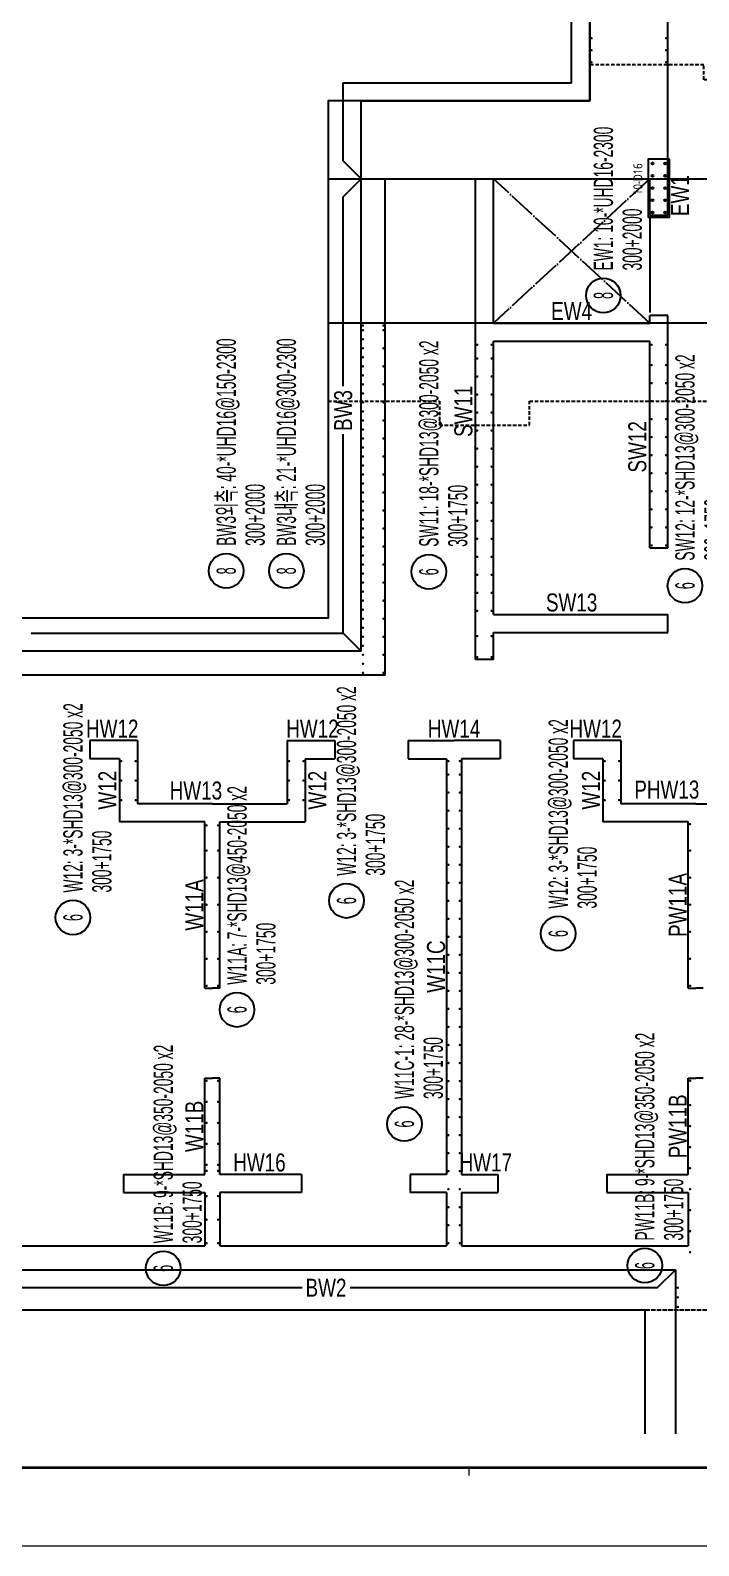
# Model space of a CAD drawing. Header units: millimetres. Extents: x 317501 to 814054, y -400799 to -14117.
# Drawn here: x 490431 to 501545, y -355974 to -330753 of the extents above; entities that cross this region are included whole.
import ezdxf
from ezdxf.enums import TextEntityAlignment as Align

# ---------------------------------------------------------------- set-up
doc = ezdxf.new("R2010")
doc.units = ezdxf.units.MM
doc.header["$LTSCALE"] = 38
for name, pattern in [('HID', [2.5, 2, -0.5]), ('XS-기초$0$DDOT', [14, 12, -1, 0, -1]), ('XS-기초$0$HID', [2.3, 1.5, -0.8])]:
    doc.linetypes.add(name, pattern=pattern)
for name, color, linetype in [('BARR', 1, 'Continuous'), ('DIM', 7, 'Continuous'), ('LEADER', 7, 'Continuous'), ('RP_TAG', 7, 'Continuous'), ('TEXT-배근', 3, 'Continuous'), ('XREBAR', 1, 'Continuous'), ('XS-기초$0$EL7', 7, 'Continuous'), ('XS-기초$0$OPEN', 9, 'XS-기초$0$DDOT'), ('XS-기초$0$기초꺽임', 4, 'XS-기초$0$HID'), ('XS-기초$0$기초연단', 3, 'Continuous'), ('XTAG', 7, 'Continuous')]:
    doc.layers.add(name, color=color, linetype=linetype)
doc.layers.add('벽부호', color=3, linetype='Continuous', lineweight=0)
doc.styles.add('RPWK1', font='Dotum.ttf', dxfattribs={"bigfont": 'whgtxt.shx'})
doc.styles.add('돋음', font='Dotum.ttf')
doc.styles.add('맑은고딕', font='malgun.ttf')

# ---------------------------------------------------------------- blocks, each defined once
blk = doc.blocks.new('dhs_sheet2e')
at = {"color": 7}
blk.add_line((38004.8, 1997.6), (38004.8, 1797.9), dxfattribs=at)
blk.add_lwpolyline([(84000, 0), (84000, 59329.4), (0, 59329.4), (0, 0)], close=True, dxfattribs=at)
at = {"color": 30, "const_width": 64.9}
blk.add_lwpolyline([(81003.6, 57331.7), (2996.4, 57331.7), (2996.4, 1997.6), (81003.6, 1997.6)], close=True, dxfattribs=at)
blk = doc.blocks.new('ASGARAE')
at = {"color": 255, "xscale": 0.75, "yscale": 0.75, "zscale": 0.75}
blk.add_blockref('dhs_sheet2e', (0, -44497), dxfattribs=at)
blk = doc.blocks.new('XDFHSDHSTHS')
at = {"layer": 'DIM', "color": 5}
for p, q in [((-6110, 750), (-6110, 9575)), ((-4810, -150), (-4810, 8675)), ((-9910, 750), (-6110, 750)), ((-9910, -8410), (-9910, 750)), ((-4810, -1155), (-4810, -150)), ((-9510, -550), (-8010, -550)), ((-9510, -8810), (-9510, -550)), ((-8010, -8550), (-8010, -550)), ((-7710, -2950), (-7710, -550)), ((-7710, -550), (-5110, -550)), ((-5110, -1155), (-5110, -550)), ((-5110, -1155), (-4810, -1155)), ((-7710, -2950), (-5110, -2950)), ((-5110, -2950), (-5110, -2825)), ((-4810, -2825), (-5110, -2825)), ((-4810, -6690), (-4810, -2825)), ((-4810, -3250), (-4810, -2825)), ((-7710, -7800), (-7710, -3250)), ((-7710, -3250), (-5110, -3250)), ((-5110, -6690), (-5110, -3250)), ((-5110, -6690), (-4810, -6690)), ((-7710, -7800), (-4810, -7800)), ((-4810, -8100), (-4810, -7800)), ((-7710, -8550), (-7710, -8100)), ((-7710, -8100), (-4810, -8100)), ((-9910, -8410), (-21595, -8410)), ((-7710, -8550), (-8010, -8550)), ((-9510, -8810), (-21995, -8810)), ((-13630, -9900), (-14420, -9900)), ((-14420, -9900), (-14420, -10200)), ((-13630, -9900), (-13630, -10950)), ((-11140, -9900), (-10350, -9900)), ((-11140, -9900), (-11140, -10950)), ((-10350, -9900), (-10350, -10200)), ((-9130, -9900), (-8365, -9900)), ((-9130, -9900), (-9130, -10200)), ((-7600, -9900), (-8365, -9900)), ((-7600, -9900), (-7600, -10200)), ((-5590, -9900), (-6380, -9900)), ((-6380, -9900), (-6380, -10200)), ((-5590, -9900), (-5590, -10950)), ((-13930, -10200), (-14420, -10200)), ((-13930, -10200), (-13930, -11250)), ((-10840, -10200), (-10350, -10200)), ((-10840, -10200), (-10840, -11250)), ((-9130, -10200), (-8490, -10200)), ((-8490, -10200), (-8490, -17120)), ((-8240, -10200), (-8240, -17120)), ((-7600, -10200), (-8240, -10200)), ((-5890, -10200), (-6380, -10200)), ((-5890, -10200), (-5890, -11250)), ((-12385, -10950), (-13630, -10950)), ((-12385, -10950), (-11140, -10950)), ((-4345, -10950), (-5590, -10950)), ((-4345, -10950), (-3100, -10950)), ((-12510, -11250), (-13930, -11250)), ((-12510, -14020), (-12510, -11250)), ((-12260, -14020), (-12260, -11250)), ((-12260, -11250), (-10840, -11250)), ((-4470, -11250), (-5890, -11250)), ((-4470, -14020), (-4470, -11250)), ((-12510, -14020), (-12385, -14020)), ((-12260, -14020), (-12385, -14020)), ((-4470, -14020), (-4345, -14020)), ((-4220, -14020), (-4345, -14020)), ((-12510, -17120), (-12510, -15520)), ((-12510, -15520), (-12385, -15520)), ((-12260, -15520), (-12385, -15520)), ((-12260, -17120), (-12260, -15520)), ((-4470, -17120), (-4470, -15520)), ((-4470, -15520), (-4345, -15520)), ((-4220, -15520), (-4345, -15520)), ((-13865, -17120), (-12510, -17120)), ((-13865, -17120), (-13865, -17420)), ((-10905, -17120), (-12260, -17120)), ((-10905, -17120), (-10905, -17420)), ((-8490, -17120), (-9095, -17120)), ((-9095, -17120), (-9095, -17420)), ((-8240, -17120), (-7635, -17120)), ((-7635, -17120), (-7635, -17420)), ((-5825, -17120), (-4470, -17120)), ((-5825, -17120), (-5825, -17420)), ((-13865, -17420), (-12510, -17420)), ((-12510, -17420), (-12510, -18305)), ((-10905, -17420), (-12260, -17420)), ((-12260, -17420), (-12260, -18305)), ((-8490, -17420), (-9095, -17420)), ((-8490, -17420), (-8490, -18305)), ((-8240, -17420), (-8240, -18305)), ((-8240, -17420), (-7635, -17420)), ((-5825, -17420), (-4470, -17420)), ((-4470, -17420), (-4470, -18305)), ((-16305, -18305), (-12510, -18305)), ((-12260, -18305), (-8490, -18305)), ((-8240, -18305), (-4470, -18305)), ((-16305, -18705), (-4685, -18705)), ((-4685, -18705), (-4685, -21438))]:
    blk.add_line(p, q, dxfattribs=at)
at = {"layer": 'XS-기초$0$EL7'}
blk.add_line((-5110, -1205), (-5110, -2775), dxfattribs=at)
at = {"layer": 'XS-기초$0$OPEN'}
for p, q in [((-5110, -550), (-7710, -2950)), ((-5110, -2950), (-7710, -550))]:
    blk.add_line(p, q, dxfattribs=at)
at = {"layer": 'XS-기초$0$기초꺽임', "color": 8}
blk.add_lwpolyline([(-6110, 750), (-10460, 750), (-10460, -550), (-10, -550), (-10, -5450), (-2310, -5450), (-2310, -2950), (-10460, -2950), (-10460, -4250), (-8610, -4250), (-8610, -4650), (-7110, -4650), (-7110, -4250), (-3610, -4250), (-3610, -7100), (1290, -7100), (1290, -1125), (2070, -1125), (2070, 1875), (570, 1875), (570, 1100), (-4210, 1100), (-4210, 1350), (-6110, 1350)], close=True, dxfattribs=at)
at = {"layer": 'XS-기초$0$기초연단'}
blk.add_line((-6110, 9575), (-6110, 750), dxfattribs=at)
at = {"layer": 'XS-기초$0$기초연단', "color": 8}
for p, q in [((-10460, 750), (-10460, -7860)), ((-6110, 750), (-10460, 750)), ((-10460, -7860), (-21045, -7860)), ((-29395, -19375), (-5185, -19375)), ((-5185, -21438), (-5185, -19375))]:
    blk.add_line(p, q, dxfattribs=at)
at = {"layer": 'XS-기초$0$기초연단', "color": 8, "linetype": 'HID'}
blk.add_line((-5185, -19375), (1210, -19375), dxfattribs=at)
at = {"layer": 'XS-기초$0$기초연단', "color": 8}
blk.add_lwpolyline([(-5760, 11892), (-5760, 9575), (-6110, 9575), (-6110, 750), (-10460, 750), (-10460, -550), (-10, -550), (-10, -5450), (-2310, -5450), (-2310, -2950), (-10460, -2950), (-10460, -7860), (-21045, -7860), (-21045, -4650), (-24695, -4650), (-24695, -4050), (-29395, -4050), (-29395, -19375), (-5185, -19375)], dxfattribs=at)
blk = doc.blocks.new('BAR')
at = {"layer": 'BARR'}
h = blk.add_hatch(color=256, dxfattribs=at)
edge = h.paths.add_edge_path()
edge.add_arc((0, 0), 15, 0, 360)
blk.add_circle((0, 0), 15, dxfattribs=at)
blk = doc.blocks.new('*U1180', base_point=(500648.8312, -351599.0008))
at = {"layer": 'RP_TAG', "color": 0, "linetype": 'Continuous', "ltscale": 100}
blk.add_circle((500648.8313, -351312.0008), 288, dxfattribs=at)
at = {"layer": 'RP_TAG', "color": 0, "linetype": 'Continuous', "ltscale": 100, "style": 'RPWK1', "oblique": 360, "width": 0.55}
for s, p in [('PW11B: 9-*SHD13@350-2050 x2', (500648.8315, -350896.0008)), ('300+1750', (501128.8315, -350896.001))]:
    blk.add_text(s, height=320, rotation=89.99998128, dxfattribs=at).set_placement(p, align=Align.MIDDLE_LEFT)
at = {"layer": 'RP_TAG', "color": 0, "linetype": 'Continuous', "ltscale": 100, "style": 'RPWK1', "width": 0.5}
blk.add_text('6', height=320, rotation=89.99998128, dxfattribs=at).set_placement((500648.8313, -351312.0008), align=Align.MIDDLE_CENTER)
blk = doc.blocks.new('*U1213', base_point=(492641.7859, -351644.4987))
at = {"layer": 'RP_TAG', "color": 0, "linetype": 'Continuous', "ltscale": 100}
blk.add_circle((492641.786, -351357.4987), 288, dxfattribs=at)
at = {"layer": 'RP_TAG', "color": 0, "linetype": 'Continuous', "ltscale": 100, "style": 'RPWK1', "oblique": 360, "width": 0.55}
for s, p in [('W11B: 9-*SHD13@350-2050 x2', (492641.7862, -350941.4987)), ('300+1750', (493121.7862, -350941.4989))]:
    blk.add_text(s, height=320, rotation=89.99998128, dxfattribs=at).set_placement(p, align=Align.MIDDLE_LEFT)
at = {"layer": 'RP_TAG', "color": 0, "linetype": 'Continuous', "ltscale": 100, "style": 'RPWK1', "width": 0.5}
blk.add_text('6', height=320, rotation=89.99998128, dxfattribs=at).set_placement((492641.786, -351357.4987), align=Align.MIDDLE_CENTER)
blk = doc.blocks.new('*U1214', base_point=(493867.4155, -347340.0863))
at = {"layer": 'RP_TAG', "color": 0, "linetype": 'Continuous', "ltscale": 100}
blk.add_circle((493867.4196, -347053.0863), 288, dxfattribs=at)
at = {"layer": 'RP_TAG', "color": 0, "linetype": 'Continuous', "ltscale": 100, "style": 'RPWK1', "oblique": 360, "width": 0.55}
for s, p in [('W11A: 7-*SHD13@450-2050 x2', (493867.4255, -346637.0863)), ('300+1750', (494347.4255, -346637.0932))]:
    blk.add_text(s, height=320, rotation=89.99917913, dxfattribs=at).set_placement(p, align=Align.MIDDLE_LEFT)
at = {"layer": 'RP_TAG', "color": 0, "linetype": 'Continuous', "ltscale": 100, "style": 'RPWK1', "width": 0.5}
blk.add_text('6', height=320, rotation=89.99917914, dxfattribs=at).set_placement((493867.4196, -347053.0863), align=Align.MIDDLE_CENTER)
blk = doc.blocks.new('*U1215', base_point=(496651.1964, -349242.6905))
at = {"layer": 'RP_TAG', "color": 0, "linetype": 'Continuous', "ltscale": 100}
blk.add_circle((496651.1965, -348955.6905), 288, dxfattribs=at)
at = {"layer": 'RP_TAG', "color": 0, "linetype": 'Continuous', "ltscale": 100, "style": 'RPWK1', "oblique": 360, "width": 0.55}
for s, p in [('W11C-1: 28-*SHD13@300-2050 x2', (496651.1967, -348539.6905)), ('300+1750', (497131.1967, -348539.6907))]:
    blk.add_text(s, height=320, rotation=89.99998128, dxfattribs=at).set_placement(p, align=Align.MIDDLE_LEFT)
at = {"layer": 'RP_TAG', "color": 0, "linetype": 'Continuous', "ltscale": 100, "style": 'RPWK1', "width": 0.5}
blk.add_text('6', height=320, rotation=89.99998128, dxfattribs=at).set_placement((496651.1965, -348955.6905), align=Align.MIDDLE_CENTER)
blk = doc.blocks.new('*U1216', base_point=(491139.5825, -345806.4098))
at = {"layer": 'RP_TAG', "color": 0, "linetype": 'Continuous', "ltscale": 100}
blk.add_circle((491139.5826, -345519.4098), 288, dxfattribs=at)
at = {"layer": 'RP_TAG', "color": 0, "linetype": 'Continuous', "ltscale": 100, "style": 'RPWK1', "oblique": 360, "width": 0.55}
for s, p in [('W12: 3-*SHD13@300-2050 x2', (491139.5828, -345103.4098)), ('300+1750', (491619.5828, -345103.41))]:
    blk.add_text(s, height=320, rotation=89.99998128, dxfattribs=at).set_placement(p, align=Align.MIDDLE_LEFT)
at = {"layer": 'RP_TAG', "color": 0, "linetype": 'Continuous', "ltscale": 100, "style": 'RPWK1', "width": 0.5}
blk.add_text('6', height=320, rotation=89.99998128, dxfattribs=at).set_placement((491139.5826, -345519.4098), align=Align.MIDDLE_CENTER)
blk = doc.blocks.new('*U1217', base_point=(495687.836, -345525.9663))
at = {"layer": 'RP_TAG', "color": 0, "linetype": 'Continuous', "ltscale": 100}
blk.add_circle((495687.8361, -345238.9663), 288, dxfattribs=at)
at = {"layer": 'RP_TAG', "color": 0, "linetype": 'Continuous', "ltscale": 100, "style": 'RPWK1', "oblique": 360, "width": 0.55}
for s, p in [('W12: 3-*SHD13@300-2050 x2', (495687.8363, -344822.9663)), ('300+1750', (496167.8363, -344822.9665))]:
    blk.add_text(s, height=320, rotation=89.99998128, dxfattribs=at).set_placement(p, align=Align.MIDDLE_LEFT)
at = {"layer": 'RP_TAG', "color": 0, "linetype": 'Continuous', "ltscale": 100, "style": 'RPWK1', "width": 0.5}
blk.add_text('6', height=320, rotation=89.99998128, dxfattribs=at).set_placement((495687.8361, -345238.9663), align=Align.MIDDLE_CENTER)
blk = doc.blocks.new('*U1218', base_point=(499209.261, -346073.1651))
at = {"layer": 'RP_TAG', "color": 0, "linetype": 'Continuous', "ltscale": 100}
blk.add_circle((499209.2611, -345786.1651), 288, dxfattribs=at)
at = {"layer": 'RP_TAG', "color": 0, "linetype": 'Continuous', "ltscale": 100, "style": 'RPWK1', "oblique": 360, "width": 0.55}
for s, p in [('W12: 3-*SHD13@300-2050 x2', (499209.2613, -345370.1651)), ('300+1750', (499689.2613, -345370.1653))]:
    blk.add_text(s, height=320, rotation=89.99998128, dxfattribs=at).set_placement(p, align=Align.MIDDLE_LEFT)
at = {"layer": 'RP_TAG', "color": 0, "linetype": 'Continuous', "ltscale": 100, "style": 'RPWK1', "width": 0.5}
blk.add_text('6', height=320, rotation=89.99998128, dxfattribs=at).set_placement((499209.2611, -345786.1651), align=Align.MIDDLE_CENTER)
blk = doc.blocks.new('*U1231', base_point=(497057.8485, -340052.2428))
at = {"layer": 'RP_TAG', "color": 0, "linetype": 'Continuous', "ltscale": 100}
blk.add_circle((497057.8511, -339765.2428), 288, dxfattribs=at)
at = {"layer": 'RP_TAG', "color": 0, "linetype": 'Continuous', "ltscale": 100, "style": 'RPWK1', "width": 0.55}
for s, p in [('SW11: 18-*SHD13@300-2050 x2', (497057.855, -339349.2428)), ('300+1750', (497537.855, -339349.2473))]:
    blk.add_text(s, height=320, rotation=89.99946562, dxfattribs=at).set_placement(p, align=Align.MIDDLE_LEFT)
at = {"layer": 'RP_TAG', "color": 0, "linetype": 'Continuous', "ltscale": 100, "style": 'RPWK1', "oblique": 360, "width": 0.5}
blk.add_text('6', height=320, rotation=89.99946561, dxfattribs=at).set_placement((497057.8511, -339765.2428), align=Align.MIDDLE_CENTER)
blk = doc.blocks.new('*U1233', base_point=(501317.4084, -340283.0907))
at = {"layer": 'RP_TAG', "color": 0, "linetype": 'Continuous', "ltscale": 100}
blk.add_circle((501317.4085, -339996.0907), 288, dxfattribs=at)
at = {"layer": 'RP_TAG', "color": 0, "linetype": 'Continuous', "ltscale": 100, "style": 'RPWK1', "oblique": 360, "width": 0.55}
for s, p in [('SW12: 12-*SHD13@300-2050 x2', (501317.4087, -339580.0907)), ('300+1750', (501797.4087, -339580.0909))]:
    blk.add_text(s, height=320, rotation=89.99998128, dxfattribs=at).set_placement(p, align=Align.MIDDLE_LEFT)
at = {"layer": 'RP_TAG', "color": 0, "linetype": 'Continuous', "ltscale": 100, "style": 'RPWK1', "width": 0.5}
blk.add_text('6', height=320, rotation=89.99998128, dxfattribs=at).set_placement((501317.4085, -339996.0907), align=Align.MIDDLE_CENTER)
blk = doc.blocks.new('*U1249', base_point=(499959.6921, -335453.1579))
at = {"layer": 'RP_TAG', "color": 0, "linetype": 'Continuous', "ltscale": 100}
blk.add_circle((499959.6922, -335166.1579), 288, dxfattribs=at)
at = {"layer": 'RP_TAG', "color": 0, "linetype": 'Continuous', "ltscale": 100, "style": 'RPWK1', "oblique": 360, "width": 0.55}
for s, p in [('EW1: 10-*UHD16-2300', (499959.6924, -334750.1579)), ('300+2000', (500439.6924, -334750.1581))]:
    blk.add_text(s, height=320, rotation=89.99998128, dxfattribs=at).set_placement(p, align=Align.MIDDLE_LEFT)
at = {"layer": 'RP_TAG', "color": 0, "linetype": 'Continuous', "ltscale": 100, "style": 'RPWK1', "width": 0.5}
blk.add_text('8', height=320, rotation=89.99998128, dxfattribs=at).set_placement((499959.6922, -335166.1579), align=Align.MIDDLE_CENTER)
blk = doc.blocks.new('*U1267', base_point=(493688.2386, -340036.5163))
at = {"layer": 'RP_TAG', "color": 0, "linetype": 'Continuous', "ltscale": 100}
blk.add_circle((493688.2387, -339749.5163), 288, dxfattribs=at)
at = {"layer": 'RP_TAG', "color": 0, "linetype": 'Continuous', "ltscale": 100, "style": 'RPWK1', "oblique": 360, "width": 0.55}
for s, p in [('BW3외측: 40-*UHD16@150-2300', (493688.2389, -339333.5163)), ('300+2000', (494168.2389, -339333.5165))]:
    blk.add_text(s, height=320, rotation=89.99998128, dxfattribs=at).set_placement(p, align=Align.MIDDLE_LEFT)
at = {"layer": 'RP_TAG', "color": 0, "linetype": 'Continuous', "ltscale": 100, "style": 'RPWK1', "width": 0.5}
blk.add_text('8', height=320, rotation=89.99998128, dxfattribs=at).set_placement((493688.2387, -339749.5163), align=Align.MIDDLE_CENTER)
blk = doc.blocks.new('*U1268', base_point=(494688.2386, -340036.5163))
at = {"layer": 'RP_TAG', "color": 0, "linetype": 'Continuous', "ltscale": 100}
blk.add_circle((494688.2387, -339749.5163), 288, dxfattribs=at)
at = {"layer": 'RP_TAG', "color": 0, "linetype": 'Continuous', "ltscale": 100, "style": 'RPWK1', "oblique": 360, "width": 0.55}
for s, p in [('BW3내측: 21-*UHD16@300-2300', (494688.2389, -339333.5163)), ('300+2000', (495168.2389, -339333.5165))]:
    blk.add_text(s, height=320, rotation=89.99998128, dxfattribs=at).set_placement(p, align=Align.MIDDLE_LEFT)
at = {"layer": 'RP_TAG', "color": 0, "linetype": 'Continuous', "ltscale": 100, "style": 'RPWK1', "width": 0.5}
blk.add_text('8', height=320, rotation=89.99998128, dxfattribs=at).set_placement((494688.2387, -339749.5163), align=Align.MIDDLE_CENTER)

msp = doc.modelspace()

# ---------------------------------------------------------------- linework, layer by layer
at = {"layer": 'LEADER'}
for p, q in [((499432.4, -331625.3), (499432.4, -328257.6)), ((495632.4, -332925.3), (495632.4, -331625.3)), ((495632.4, -331625.3), (499432.4, -331625.3)), ((495932.4, -333225.3), (495632.4, -332925.3)), ((495632.4, -340785.3), (495932.4, -341085.3))]:
    msp.add_line(p, q, dxfattribs=at)
msp.add_lwpolyline([(501062.4, -332895.3), (500702.4, -332895.3), (500702.4, -333860.3), (501062.4, -333860.3)], close=True, dxfattribs=at)
for points in [[(495632.4, -336677.9), (495632.4, -333525.3), (495932.4, -333225.3)], [(490446.6, -340785.3), (495632.4, -340785.3), (495632.4, -337474.9)], [(501157.4, -351380.3), (500857.4, -351680.3), (495751.8, -351680.3)], [(494953.9, -351680.3), (489837.4, -351680.3), (489837.4, -351800.3), (483177.2, -351800.3)]]:
    msp.add_lwpolyline(points, dxfattribs=at)
at = {"layer": 'XREBAR', "color": 171, "linetype": 'Continuous', "ltscale": 2.33129e-317, "const_width": 20}
for points in [[(499752.4, -330885.3, -1), (499772.4, -330885.3, -1), (499752.4, -330885.3)], [(500992.4, -330885.3, -1), (501012.4, -330885.3, -1), (500992.4, -330885.3)], [(499752.4, -331085.3, -1), (499772.4, -331085.3, -1), (499752.4, -331085.3)], [(500992.4, -331085.3, -1), (501012.4, -331085.3, -1), (500992.4, -331085.3)], [(499752.4, -331285.3, -1), (499772.4, -331285.3, -1), (499752.4, -331285.3)], [(500992.4, -331285.3, -1), (501012.4, -331285.3, -1), (500992.4, -331285.3)], [(495952.4, -335665.3, -1), (495972.4, -335665.3, -1), (495952.4, -335665.3)], [(496292.4, -335665.3, -1), (496312.4, -335665.3, -1), (496292.4, -335665.3)], [(495952.4, -335745.3, -1), (495972.4, -335745.3, -1), (495952.4, -335745.3)], [(495952.4, -335895.3, -1), (495972.4, -335895.3, -1), (495952.4, -335895.3)], [(496292.4, -335745.3, -1), (496312.4, -335745.3, -1), (496292.4, -335745.3)], [(495952.4, -336045.3, -1), (495972.4, -336045.3, -1), (495952.4, -336045.3)], [(495952.4, -336195.3, -1), (495972.4, -336195.3, -1), (495952.4, -336195.3)], [(496292.4, -336045.3, -1), (496312.4, -336045.3, -1), (496292.4, -336045.3)], [(495952.4, -336345.3, -1), (495972.4, -336345.3, -1), (495952.4, -336345.3)], [(496292.4, -336345.3, -1), (496312.4, -336345.3, -1), (496292.4, -336345.3)], [(495952.4, -336495.3, -1), (495972.4, -336495.3, -1), (495952.4, -336495.3)], [(495952.4, -336645.3, -1), (495972.4, -336645.3, -1), (495952.4, -336645.3)], [(496292.4, -336645.3, -1), (496312.4, -336645.3, -1), (496292.4, -336645.3)], [(495952.4, -336795.3, -1), (495972.4, -336795.3, -1), (495952.4, -336795.3)], [(495952.4, -336945.3, -1), (495972.4, -336945.3, -1), (495952.4, -336945.3)], [(496292.4, -336945.3, -1), (496312.4, -336945.3, -1), (496292.4, -336945.3)], [(495952.4, -337095.3, -1), (495972.4, -337095.3, -1), (495952.4, -337095.3)], [(495952.4, -337245.3, -1), (495972.4, -337245.3, -1), (495952.4, -337245.3)], [(495952.4, -337395.3, -1), (495972.4, -337395.3, -1), (495952.4, -337395.3)], [(496292.4, -337245.3, -1), (496312.4, -337245.3, -1), (496292.4, -337245.3)], [(495952.4, -337545.3, -1), (495972.4, -337545.3, -1), (495952.4, -337545.3)], [(495952.4, -337695.3, -1), (495972.4, -337695.3, -1), (495952.4, -337695.3)], [(496292.4, -337545.3, -1), (496312.4, -337545.3, -1), (496292.4, -337545.3)], [(495952.4, -337845.3, -1), (495972.4, -337845.3, -1), (495952.4, -337845.3)], [(496292.4, -337845.3, -1), (496312.4, -337845.3, -1), (496292.4, -337845.3)], [(495952.4, -337995.3, -1), (495972.4, -337995.3, -1), (495952.4, -337995.3)], [(495952.4, -338145.3, -1), (495972.4, -338145.3, -1), (495952.4, -338145.3)], [(496292.4, -338145.3, -1), (496312.4, -338145.3, -1), (496292.4, -338145.3)], [(495952.4, -338295.3, -1), (495972.4, -338295.3, -1), (495952.4, -338295.3)], [(495952.4, -338445.3, -1), (495972.4, -338445.3, -1), (495952.4, -338445.3)], [(496292.4, -338445.3, -1), (496312.4, -338445.3, -1), (496292.4, -338445.3)], [(495952.4, -338595.3, -1), (495972.4, -338595.3, -1), (495952.4, -338595.3)], [(495952.4, -338745.3, -1), (495972.4, -338745.3, -1), (495952.4, -338745.3)], [(495952.4, -338895.3, -1), (495972.4, -338895.3, -1), (495952.4, -338895.3)], [(496292.4, -338745.3, -1), (496312.4, -338745.3, -1), (496292.4, -338745.3)], [(495952.4, -339045.3, -1), (495972.4, -339045.3, -1), (495952.4, -339045.3)], [(495952.4, -339195.3, -1), (495972.4, -339195.3, -1), (495952.4, -339195.3)], [(496292.4, -339045.3, -1), (496312.4, -339045.3, -1), (496292.4, -339045.3)], [(495952.4, -339345.3, -1), (495972.4, -339345.3, -1), (495952.4, -339345.3)], [(496292.4, -339345.3, -1), (496312.4, -339345.3, -1), (496292.4, -339345.3)], [(495952.4, -339495.3, -1), (495972.4, -339495.3, -1), (495952.4, -339495.3)], [(495952.4, -339645.3, -1), (495972.4, -339645.3, -1), (495952.4, -339645.3)], [(496292.4, -339645.3, -1), (496312.4, -339645.3, -1), (496292.4, -339645.3)], [(495952.4, -339795.3, -1), (495972.4, -339795.3, -1), (495952.4, -339795.3)], [(495952.4, -339945.3, -1), (495972.4, -339945.3, -1), (495952.4, -339945.3)], [(496292.4, -339945.3, -1), (496312.4, -339945.3, -1), (496292.4, -339945.3)], [(495952.4, -340095.3, -1), (495972.4, -340095.3, -1), (495952.4, -340095.3)], [(495952.4, -340245.3, -1), (495972.4, -340245.3, -1), (495952.4, -340245.3)], [(496292.4, -340245.3, -1), (496312.4, -340245.3, -1), (496292.4, -340245.3)], [(495952.4, -340395.3, -1), (495972.4, -340395.3, -1), (495952.4, -340395.3)], [(495952.4, -340545.3, -1), (495972.4, -340545.3, -1), (495952.4, -340545.3)], [(495952.4, -340695.3, -1), (495972.4, -340695.3, -1), (495952.4, -340695.3)], [(496292.4, -340545.3, -1), (496312.4, -340545.3, -1), (496292.4, -340545.3)], [(495952.4, -340845.3, -1), (495972.4, -340845.3, -1), (495952.4, -340845.3)], [(495952.4, -340995.3, -1), (495972.4, -340995.3, -1), (495952.4, -340995.3)], [(496292.4, -340845.3, -1), (496312.4, -340845.3, -1), (496292.4, -340845.3)], [(495952.4, -341145.3, -1), (495972.4, -341145.3, -1), (495952.4, -341145.3)], [(496292.4, -341145.3, -1), (496312.4, -341145.3, -1), (496292.4, -341145.3)], [(495952.4, -341295.3, -1), (495972.4, -341295.3, -1), (495952.4, -341295.3)], [(495952.4, -341445.3, -1), (495972.4, -341445.3, -1), (495952.4, -341445.3)], [(496292.4, -341445.3, -1), (496312.4, -341445.3, -1), (496292.4, -341445.3)]]:
    msp.add_lwpolyline(points, format="xyb", dxfattribs=at)
at = {"layer": 'XREBAR', "color": 11, "linetype": 'Continuous', "ltscale": 2.33129e-317, "const_width": 20}
for points in [[(497852.4, -335985.3, -1), (497872.4, -335985.3, -1), (497852.4, -335985.3)], [(498092.5, -335985.3, -1), (498112.5, -335985.3, -1), (498092.5, -335985.3)], [(500752.4, -335985.3, -1), (500772.4, -335985.3, -1), (500752.4, -335985.3)], [(500992.4, -335985.3, -1), (501012.4, -335985.3, -1), (500992.4, -335985.3)], [(497852.4, -336215.3, -1), (497872.4, -336215.3, -1), (497852.4, -336215.3)], [(498092.5, -336215.3, -1), (498112.5, -336215.3, -1), (498092.5, -336215.3)], [(500752.4, -336325.3, -1), (500772.4, -336325.3, -1), (500752.4, -336325.3)], [(500992.4, -336325.3, -1), (501012.4, -336325.3, -1), (500992.4, -336325.3)], [(497852.4, -336515.3, -1), (497872.4, -336515.3, -1), (497852.4, -336515.3)], [(498092.5, -336515.3, -1), (498112.5, -336515.3, -1), (498092.5, -336515.3)], [(500752.4, -336625.3, -1), (500772.4, -336625.3, -1), (500752.4, -336625.3)], [(500992.4, -336625.3, -1), (501012.4, -336625.3, -1), (500992.4, -336625.3)], [(497852.4, -336815.3, -1), (497872.4, -336815.3, -1), (497852.4, -336815.3)], [(498092.4, -336815.3, -1), (498112.4, -336815.3, -1), (498092.4, -336815.3)], [(500752.4, -336925.3, -1), (500772.4, -336925.3, -1), (500752.4, -336925.3)], [(500992.4, -336925.3, -1), (501012.4, -336925.3, -1), (500992.4, -336925.3)], [(497852.4, -337115.3, -1), (497872.4, -337115.3, -1), (497852.4, -337115.3)], [(498092.4, -337115.3, -1), (498112.4, -337115.3, -1), (498092.4, -337115.3)], [(497852.4, -337415.3, -1), (497872.4, -337415.3, -1), (497852.4, -337415.3)], [(498092.4, -337415.3, -1), (498112.4, -337415.3, -1), (498092.4, -337415.3)], [(500752.4, -337225.3, -1), (500772.4, -337225.3, -1), (500752.4, -337225.3)], [(500992.4, -337225.3, -1), (501012.4, -337225.3, -1), (500992.4, -337225.3)], [(497852.4, -337715.3, -1), (497872.4, -337715.3, -1), (497852.4, -337715.3)], [(498092.4, -337715.3, -1), (498112.4, -337715.3, -1), (498092.4, -337715.3)], [(500752.4, -337525.3, -1), (500772.4, -337525.3, -1), (500752.4, -337525.3)], [(500992.4, -337525.3, -1), (501012.4, -337525.3, -1), (500992.4, -337525.3)], [(500752.4, -337825.3, -1), (500772.4, -337825.3, -1), (500752.4, -337825.3)], [(500992.4, -337825.3, -1), (501012.4, -337825.3, -1), (500992.4, -337825.3)], [(497852.4, -338015.3, -1), (497872.4, -338015.3, -1), (497852.4, -338015.3)], [(498092.4, -338015.3, -1), (498112.4, -338015.3, -1), (498092.4, -338015.3)], [(500752.4, -338125.3, -1), (500772.4, -338125.3, -1), (500752.4, -338125.3)], [(500992.4, -338125.3, -1), (501012.4, -338125.3, -1), (500992.4, -338125.3)], [(497852.4, -338315.3, -1), (497872.4, -338315.3, -1), (497852.4, -338315.3)], [(498092.4, -338315.3, -1), (498112.4, -338315.3, -1), (498092.4, -338315.3)], [(500752.4, -338425.3, -1), (500772.4, -338425.3, -1), (500752.4, -338425.3)], [(500992.4, -338425.3, -1), (501012.4, -338425.3, -1), (500992.4, -338425.3)], [(497852.4, -338615.3, -1), (497872.4, -338615.3, -1), (497852.4, -338615.3)], [(498092.4, -338615.3, -1), (498112.4, -338615.3, -1), (498092.4, -338615.3)], [(500752.4, -338725.3, -1), (500772.4, -338725.3, -1), (500752.4, -338725.3)], [(500992.4, -338725.3, -1), (501012.4, -338725.3, -1), (500992.4, -338725.3)], [(497852.4, -338915.3, -1), (497872.4, -338915.3, -1), (497852.4, -338915.3)], [(498092.4, -338915.3, -1), (498112.4, -338915.3, -1), (498092.4, -338915.3)], [(497852.4, -339215.3, -1), (497872.4, -339215.3, -1), (497852.4, -339215.3)], [(498092.4, -339215.3, -1), (498112.4, -339215.3, -1), (498092.4, -339215.3)], [(500752.4, -339025.3, -1), (500772.4, -339025.3, -1), (500752.4, -339025.3)], [(500992.4, -339025.3, -1), (501012.4, -339025.3, -1), (500992.4, -339025.3)], [(500752.4, -339325.3, -1), (500772.4, -339325.3, -1), (500752.4, -339325.3)], [(500992.4, -339325.3, -1), (501012.4, -339325.3, -1), (500992.4, -339325.3)], [(497852.4, -339515.3, -1), (497872.4, -339515.3, -1), (497852.4, -339515.3)], [(498092.4, -339515.3, -1), (498112.4, -339515.3, -1), (498092.4, -339515.3)], [(497852.4, -339815.3, -1), (497872.4, -339815.3, -1), (497852.4, -339815.3)], [(498092.4, -339815.3, -1), (498112.4, -339815.3, -1), (498092.4, -339815.3)], [(497852.4, -340115.3, -1), (497872.4, -340115.3, -1), (497852.4, -340115.3)], [(498092.4, -340115.3, -1), (498112.4, -340115.3, -1), (498092.4, -340115.3)], [(497852.4, -340415.3, -1), (497872.4, -340415.3, -1), (497852.4, -340415.3)], [(498092.4, -340415.3, -1), (498112.4, -340415.3, -1), (498092.4, -340415.3)], [(497852.4, -340835.3, -1), (497872.4, -340835.3, -1), (497852.4, -340835.3)], [(498092.4, -340835.3, -1), (498112.4, -340835.3, -1), (498092.4, -340835.3)], [(497852.4, -341185.3, -1), (497872.4, -341185.3, -1), (497852.4, -341185.3)], [(498092.4, -341185.3, -1), (498112.4, -341185.3, -1), (498092.4, -341185.3)], [(491932.4, -342915.3, -1), (491952.4, -342915.3, -1), (491932.4, -342915.3)], [(492172.4, -342915.3, -1), (492192.4, -342915.3, -1), (492172.4, -342915.3)], [(494722.4, -342915.3, -1), (494742.4, -342915.3, -1), (494722.4, -342915.3)], [(494962.4, -342915.3, -1), (494982.4, -342915.3, -1), (494962.4, -342915.3)], [(497372.4, -342915.3, -1), (497392.4, -342915.3, -1), (497372.4, -342915.3)], [(497562.4, -342915.3, -1), (497582.4, -342915.3, -1), (497562.4, -342915.3)], [(499972.4, -342915.3, -1), (499992.4, -342915.3, -1), (499972.4, -342915.3)], [(500212.4, -342915.3, -1), (500232.4, -342915.3, -1), (500212.4, -342915.3)], [(491932.4, -343240.3, -1), (491952.4, -343240.3, -1), (491932.4, -343240.3)], [(492172.4, -343240.3, -1), (492192.4, -343240.3, -1), (492172.4, -343240.3)], [(494722.4, -343240.3, -1), (494742.4, -343240.3, -1), (494722.4, -343240.3)], [(494962.4, -343240.3, -1), (494982.4, -343240.3, -1), (494962.4, -343240.3)], [(497372.4, -343140.3, -1), (497392.4, -343140.3, -1), (497372.4, -343140.3)], [(497562.4, -343140.3, -1), (497582.4, -343140.3, -1), (497562.4, -343140.3)], [(499972.4, -343240.3, -1), (499992.4, -343240.3, -1), (499972.4, -343240.3)], [(500212.4, -343240.3, -1), (500232.4, -343240.3, -1), (500212.4, -343240.3)], [(497372.4, -343440.3, -1), (497392.4, -343440.3, -1), (497372.4, -343440.3)], [(497562.4, -343440.3, -1), (497582.4, -343440.3, -1), (497562.4, -343440.3)], [(491932.4, -343565.3, -1), (491952.4, -343565.3, -1), (491932.4, -343565.3)], [(492172.4, -343565.3, -1), (492192.4, -343565.3, -1), (492172.4, -343565.3)], [(494722.4, -343565.3, -1), (494742.4, -343565.3, -1), (494722.4, -343565.3)], [(494962.4, -343565.3, -1), (494982.4, -343565.3, -1), (494962.4, -343565.3)], [(497372.4, -343740.3, -1), (497392.4, -343740.3, -1), (497372.4, -343740.3)], [(497562.4, -343740.3, -1), (497582.4, -343740.3, -1), (497562.4, -343740.3)], [(499972.4, -343565.3, -1), (499992.4, -343565.3, -1), (499972.4, -343565.3)], [(500212.4, -343565.3, -1), (500232.4, -343565.3, -1), (500212.4, -343565.3)], [(493352.4, -343985.3, -1), (493372.4, -343985.3, -1), (493352.4, -343985.3)], [(493542.4, -343985.3, -1), (493562.4, -343985.3, -1), (493542.4, -343985.3)], [(501392.4, -343965.3, -1), (501412.4, -343965.3, -1), (501392.4, -343965.3)], [(497372.4, -344040.3, -1), (497392.4, -344040.3, -1), (497372.4, -344040.3)], [(497562.4, -344040.3, -1), (497582.4, -344040.3, -1), (497562.4, -344040.3)], [(493352.4, -344405.3, -1), (493372.4, -344405.3, -1), (493352.4, -344405.3)], [(493542.4, -344405.3, -1), (493562.4, -344405.3, -1), (493542.4, -344405.3)], [(497372.4, -344340.3, -1), (497392.4, -344340.3, -1), (497372.4, -344340.3)], [(497562.4, -344340.3, -1), (497582.4, -344340.3, -1), (497562.4, -344340.3)], [(501392.4, -344405.3, -1), (501412.4, -344405.3, -1), (501392.4, -344405.3)], [(497372.4, -344640.3, -1), (497392.4, -344640.3, -1), (497372.4, -344640.3)], [(497562.4, -344640.3, -1), (497582.4, -344640.3, -1), (497562.4, -344640.3)], [(493352.4, -344855.3, -1), (493372.4, -344855.3, -1), (493352.4, -344855.3)], [(493542.4, -344855.3, -1), (493562.4, -344855.3, -1), (493542.4, -344855.3)], [(497372.4, -344940.3, -1), (497392.4, -344940.3, -1), (497372.4, -344940.3)], [(497562.4, -344940.3, -1), (497582.4, -344940.3, -1), (497562.4, -344940.3)], [(501392.4, -344855.3, -1), (501412.4, -344855.3, -1), (501392.4, -344855.3)], [(497372.4, -345240.3, -1), (497392.4, -345240.3, -1), (497372.4, -345240.3)], [(497562.4, -345240.3, -1), (497582.4, -345240.3, -1), (497562.4, -345240.3)], [(493352.4, -345305.3, -1), (493372.4, -345305.3, -1), (493352.4, -345305.3)], [(493542.4, -345305.3, -1), (493562.4, -345305.3, -1), (493542.4, -345305.3)], [(497372.4, -345540.3, -1), (497392.4, -345540.3, -1), (497372.4, -345540.3)], [(497562.4, -345540.3, -1), (497582.4, -345540.3, -1), (497562.4, -345540.3)], [(501392.4, -345305.3, -1), (501412.4, -345305.3, -1), (501392.4, -345305.3)], [(493352.4, -345755.3, -1), (493372.4, -345755.3, -1), (493352.4, -345755.3)], [(493542.4, -345755.3, -1), (493562.4, -345755.3, -1), (493542.4, -345755.3)], [(501392.4, -345755.3, -1), (501412.4, -345755.3, -1), (501392.4, -345755.3)], [(497372.4, -345840.3, -1), (497392.4, -345840.3, -1), (497372.4, -345840.3)], [(497562.4, -345840.3, -1), (497582.4, -345840.3, -1), (497562.4, -345840.3)], [(493352.4, -346205.3, -1), (493372.4, -346205.3, -1), (493352.4, -346205.3)], [(493542.4, -346205.3, -1), (493562.4, -346205.3, -1), (493542.4, -346205.3)], [(497372.4, -346140.3, -1), (497392.4, -346140.3, -1), (497372.4, -346140.3)], [(497562.4, -346140.3, -1), (497582.4, -346140.3, -1), (497562.4, -346140.3)], [(501392.4, -346205.3, -1), (501412.4, -346205.3, -1), (501392.4, -346205.3)], [(497372.4, -346440.3, -1), (497392.4, -346440.3, -1), (497372.4, -346440.3)], [(497562.4, -346440.3, -1), (497582.4, -346440.3, -1), (497562.4, -346440.3)], [(493352.4, -346655.3, -1), (493372.4, -346655.3, -1), (493352.4, -346655.3)], [(493542.4, -346655.3, -1), (493562.4, -346655.3, -1), (493542.4, -346655.3)], [(497372.4, -346740.3, -1), (497392.4, -346740.3, -1), (497372.4, -346740.3)], [(497562.4, -346740.3, -1), (497582.4, -346740.3, -1), (497562.4, -346740.3)], [(501392.4, -346655.3, -1), (501412.4, -346655.3, -1), (501392.4, -346655.3)], [(497372.4, -347040.3, -1), (497392.4, -347040.3, -1), (497372.4, -347040.3)], [(497562.4, -347040.3, -1), (497582.4, -347040.3, -1), (497562.4, -347040.3)], [(497372.4, -347340.3, -1), (497392.4, -347340.3, -1), (497372.4, -347340.3)], [(497562.4, -347340.3, -1), (497582.4, -347340.3, -1), (497562.4, -347340.3)], [(497372.4, -347640.3, -1), (497392.4, -347640.3, -1), (497372.4, -347640.3)], [(497562.4, -347640.3, -1), (497582.4, -347640.3, -1), (497562.4, -347640.3)], [(497372.4, -347940.3, -1), (497392.4, -347940.3, -1), (497372.4, -347940.3)], [(497562.4, -347940.3, -1), (497582.4, -347940.3, -1), (497562.4, -347940.3)], [(493352.4, -348235.3, -1), (493372.4, -348235.3, -1), (493352.4, -348235.3)], [(493542.4, -348235.3, -1), (493562.4, -348235.3, -1), (493542.4, -348235.3)], [(497372.4, -348240.3, -1), (497392.4, -348240.3, -1), (497372.4, -348240.3)], [(497562.4, -348240.3, -1), (497582.4, -348240.3, -1), (497562.4, -348240.3)], [(501392.4, -348235.3, -1), (501412.4, -348235.3, -1), (501392.4, -348235.3)], [(497372.4, -348540.3, -1), (497392.4, -348540.3, -1), (497372.4, -348540.3)], [(497562.4, -348540.3, -1), (497582.4, -348540.3, -1), (497562.4, -348540.3)], [(493352.4, -348585.3, -1), (493372.4, -348585.3, -1), (493352.4, -348585.3)], [(493542.4, -348585.3, -1), (493562.4, -348585.3, -1), (493542.4, -348585.3)], [(501392.4, -348640.3, -1), (501412.4, -348640.3, -1), (501392.4, -348640.3)], [(493352.4, -348935.3, -1), (493372.4, -348935.3, -1), (493352.4, -348935.3)], [(493542.4, -348935.3, -1), (493562.4, -348935.3, -1), (493542.4, -348935.3)], [(497372.4, -348840.3, -1), (497392.4, -348840.3, -1), (497372.4, -348840.3)], [(497562.4, -348840.3, -1), (497582.4, -348840.3, -1), (497562.4, -348840.3)], [(501392.4, -348990.3, -1), (501412.4, -348990.3, -1), (501392.4, -348990.3)], [(493352.4, -349285.3, -1), (493372.4, -349285.3, -1), (493352.4, -349285.3)], [(493542.4, -349285.3, -1), (493562.4, -349285.3, -1), (493542.4, -349285.3)], [(497372.4, -349140.3, -1), (497392.4, -349140.3, -1), (497372.4, -349140.3)], [(497562.4, -349140.3, -1), (497582.4, -349140.3, -1), (497562.4, -349140.3)], [(497372.4, -349440.3, -1), (497392.4, -349440.3, -1), (497372.4, -349440.3)], [(497562.4, -349440.3, -1), (497582.4, -349440.3, -1), (497562.4, -349440.3)], [(501392.4, -349340.3, -1), (501412.4, -349340.3, -1), (501392.4, -349340.3)], [(493352.4, -349635.3, -1), (493372.4, -349635.3, -1), (493352.4, -349635.3)], [(493352.4, -349735.3, -1), (493372.4, -349735.3, -1), (493352.4, -349735.3)], [(493542.4, -349635.3, -1), (493562.4, -349635.3, -1), (493542.4, -349635.3)], [(493542.4, -349735.3, -1), (493562.4, -349735.3, -1), (493542.4, -349735.3)], [(497372.4, -349740.3, -1), (497392.4, -349740.3, -1), (497372.4, -349740.3)], [(497562.4, -349740.3, -1), (497582.4, -349740.3, -1), (497562.4, -349740.3)], [(501392.4, -349690.3, -1), (501412.4, -349690.3, -1), (501392.4, -349690.3)], [(497372.4, -350040.3, -1), (497392.4, -350040.3, -1), (497372.4, -350040.3)], [(497562.4, -350040.3, -1), (497582.4, -350040.3, -1), (497562.4, -350040.3)], [(501392.4, -350040.3, -1), (501412.4, -350040.3, -1), (501392.4, -350040.3)], [(493352.4, -350155.3, -1), (493372.4, -350155.3, -1), (493352.4, -350155.3)], [(493542.4, -350155.3, -1), (493562.4, -350155.3, -1), (493542.4, -350155.3)], [(493352.4, -350547.8, -1), (493372.4, -350547.8, -1), (493352.4, -350547.8)], [(493542.4, -350547.8, -1), (493562.4, -350547.8, -1), (493542.4, -350547.8)], [(497372.4, -350340.3, -1), (497392.4, -350340.3, -1), (497372.4, -350340.3)], [(497562.4, -350340.3, -1), (497582.4, -350340.3, -1), (497562.4, -350340.3)], [(501392.4, -350390.3, -1), (501412.4, -350390.3, -1), (501392.4, -350390.3)], [(497372.4, -350640.3, -1), (497392.4, -350640.3, -1), (497372.4, -350640.3)], [(497562.4, -350640.3, -1), (497582.4, -350640.3, -1), (497562.4, -350640.3)], [(501392.4, -350740.3, -1), (501412.4, -350740.3, -1), (501392.4, -350740.3)], [(493352.4, -350940.3, -1), (493372.4, -350940.3, -1), (493352.4, -350940.3)], [(493542.4, -350940.3, -1), (493562.4, -350940.3, -1), (493542.4, -350940.3)], [(497372.4, -350940.3, -1), (497392.4, -350940.3, -1), (497372.4, -350940.3)], [(497562.4, -350940.3, -1), (497582.4, -350940.3, -1), (497562.4, -350940.3)], [(501392.4, -351090.3, -1), (501412.4, -351090.3, -1), (501392.4, -351090.3)]]:
    msp.add_lwpolyline(points, format="xyb", dxfattribs=at)
at = {"layer": 'XREBAR', "color": 171, "linetype": 'Continuous', "ltscale": 6.3e-322, "const_width": 20}
for points in [[(501187.4, -351680.3, -1), (501207.4, -351680.3, -1), (501187.4, -351680.3)], [(501187.4, -351840.3, -1), (501207.4, -351840.3, -1), (501187.4, -351840.3)], [(501187.4, -352000.3, -1), (501207.4, -352000.3, -1), (501187.4, -352000.3)]]:
    msp.add_lwpolyline(points, format="xyb", dxfattribs=at)

# ---------------------------------------------------------------- block references
at = {"layer": 'BARR', "rotation": 179.9999999999993}
for p in [(500777.4, -332970.3), (500777.4, -333174), (500987.4, -332970.3), (500987.4, -333174), (500777.4, -333377.8), (500987.4, -333377.8), (500777.4, -333581.5), (500987.4, -333581.5), (500777.4, -333785.3), (500987.4, -333785.3)]:
    msp.add_blockref('BAR', p, dxfattribs=at)
at = {"layer": 'RP_TAG', "color": 171, "linetype": 'Continuous', "ltscale": 4.80703e-312}
for name, p in [('*U1249', (499959.7, -335453.2)), ('*U1267', (493688.2, -340036.5)), ('*U1268', (494688.2, -340036.5))]:
    msp.add_blockref(name, p, dxfattribs=at)
at = {"layer": 'RP_TAG', "color": 11, "linetype": 'Continuous', "ltscale": 4.80703e-312}
for name, p in [('*U1231', (497057.8, -340052.2)), ('*U1233', (501317.4, -340283.1)), ('*U1217', (495687.8, -345526)), ('*U1216', (491139.6, -345806.4)), ('*U1218', (499209.3, -346073.2)), ('*U1214', (493867.4, -347340.1)), ('*U1215', (496651.2, -349242.7)), ('*U1180', (500648.8, -351599)), ('*U1213', (492641.8, -351644.5))]:
    msp.add_blockref(name, p, dxfattribs=at)
at = {"layer": 'XTAG', "color": 4}
msp.add_blockref('XDFHSDHSTHS', (505842.4, -332675.3), dxfattribs=at)
at = {"layer": '벽부호', "color": 4, "xscale": 0.8666666632494344, "yscale": 0.8666666632494344, "zscale": 0.8666666632494344}
msp.add_blockref('ASGARAE', (473020.9, -317409.6), dxfattribs=at)

# ---------------------------------------------------------------- texts
at = {"layer": 'TEXT-배근', "style": '맑은고딕', "width": 0.8}
msp.add_text('10-D16', height=150, rotation=90, dxfattribs=at).set_placement((500534.2, -333230.5), align=Align.MIDDLE_CENTER)
at = {"layer": '벽부호', "style": '돋음', "width": 0.8}
for s, p in [('EW1', (501232.4, -333505.1)), ('SW11', (497632.4, -337093.2)), ('BW3', (495632.4, -337080.3)), ('SW12', (500524.1, -337685.5)), ('W12', (491712.4, -343400.3)), ('W12', (495202.4, -343400.3)), ('W12', (499752.4, -343400.3)), ('W11A', (493157.4, -345310.3)), ('PW11A', (501197.4, -345310.3)), ('W11C', (497177.4, -346335.3)), ('PW11B', (501197.4, -348995.3)), ('W11B', (493157.4, -348995.3))]:
    msp.add_text(s, height=300, rotation=90, dxfattribs=at).set_placement(p, align=Align.MIDDLE_CENTER)
for s, p in [('EW4', (499432.4, -335425.3)), ('SW13', (499432.4, -340275.3)), ('HW12', (491792.4, -342375.3)), ('HW12', (495122.4, -342375.3)), ('HW14', (497477.4, -342375.3)), ('HW12', (499832.4, -342375.3)), ('HW13', (493184, -343404.8)), ('PHW13', (501015.4, -343389.8)), ('HW16', (494240.9, -349595.3)), ('HW17', (498005.3, -349595.3)), ('BW2', (495347.4, -351680.3))]:
    msp.add_text(s, height=300, dxfattribs=at).set_placement(p, align=Align.MIDDLE_CENTER)

doc.saveas('drawing.dxf')
